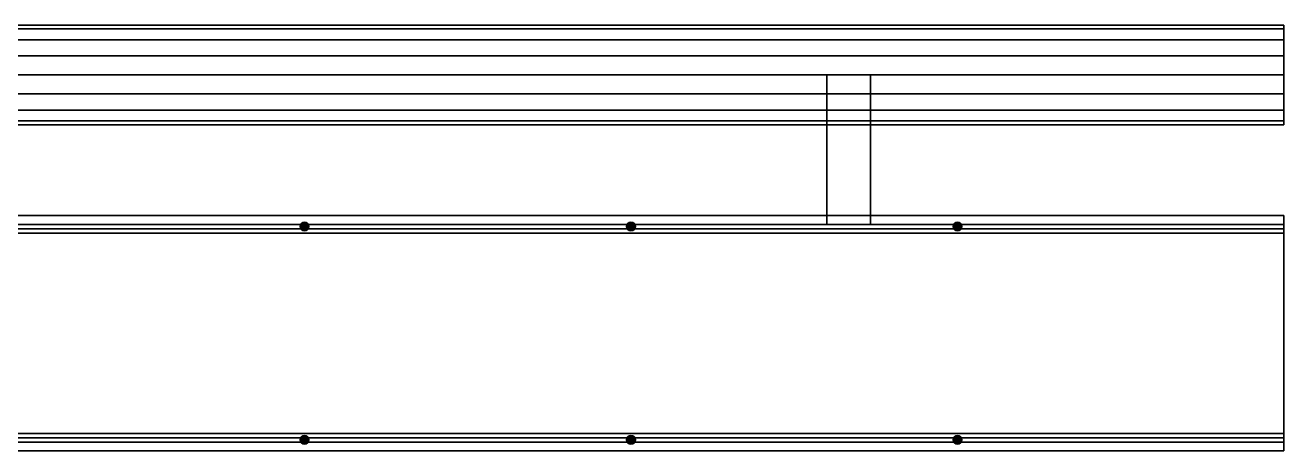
# Model space of a CAD drawing. Header units: millimetres. Extents: x -15000 to 15000, y -45082 to 2000.
# Drawn here: x 1216 to 7000, y -44974 to -43020 of the extents above; entities that cross this region are included whole.
import ezdxf

# ---------------------------------------------------------------- set-up
doc = ezdxf.new("R2010")
doc.units = ezdxf.units.MM
for name, color, linetype in [('CELIK_KIRIS_KOLON', 9, 'CONTINUOUS'), ('KORKULUK_KAPI', 4, 'CONTINUOUS'), ('MONTAJ_BORULARI', 2, 'CONTINUOUS'), ('ZEMIN_PLATFORM', 8, 'CONTINUOUS')]:
    doc.layers.add(name, color=color, linetype=linetype)

msp = doc.modelspace()

# ---------------------------------------------------------------- linework, layer by layer
at = {"layer": 'CELIK_KIRIS_KOLON'}
for p, q in [((5100, -43248, 5500), (4900, -43248, 5500)), ((4900, -43248, 5500), (4900, -43934, 5500)), ((5100, -43248, 5700), (4900, -43248, 5700)), ((4900, -43248, 5700), (4900, -43934, 5700)), ((4900, -43248, 5500), (4900, -43248, 5700)), ((5100, -43934, 5500), (5100, -43248, 5500)), ((5100, -43934, 5700), (5100, -43248, 5700)), ((5100, -43248, 5500), (5100, -43248, 5700)), ((4900, -43934, 5500), (5100, -43934, 5500)), ((4900, -43934, 5700), (5100, -43934, 5700)), ((4900, -43934, 5500), (4900, -43934, 5700)), ((5100, -43934, 5500), (5100, -43934, 5700))]:
    msp.add_line(p, q, dxfattribs=at)
for points in [[(4900, -43934, 5500), (5100, -43934, 5500), (5100, -43248, 5500), (4900, -43248, 5500)], [(4900, -43934, 5700), (5100, -43934, 5700), (5100, -43248, 5700), (4900, -43248, 5700)], [(4900, -43248, 5500), (5100, -43248, 5500), (5100, -43248, 5700), (4900, -43248, 5700)], [(4900, -43934, 5500), (4900, -43248, 5500), (4900, -43248, 5700), (4900, -43934, 5700)], [(5100, -43934, 5500), (5100, -43248, 5500), (5100, -43248, 5700), (5100, -43934, 5700)], [(4900, -43934, 5500), (5100, -43934, 5500), (5100, -43934, 5700), (4900, -43934, 5700)]]:
    msp.add_3dface(points, dxfattribs=at)
at = {"layer": 'KORKULUK_KAPI'}
for p, q in [((7000, -43934, 6730), (-13000, -43934, 6730)), ((7000, -43934, 6750), (-13000, -43934, 6750)), ((-13000, -43954, 6730), (7000, -43954, 6730)), ((-13000, -43954, 6750), (7000, -43954, 6750)), ((2481.5, -43936.3, 5750), (2480, -43944, 5750)), ((2481.5, -43936.3, 6750), (2480, -43944, 6750)), ((2480, -43944, 5750), (2481.5, -43951.7, 5750)), ((2480, -43944, 6750), (2481.5, -43951.7, 6750)), ((2480, -43944, 5750), (2480, -43944, 6750)), ((2485.9, -43929.9, 5750), (2481.5, -43936.3, 5750)), ((2485.9, -43929.9, 6750), (2481.5, -43936.3, 6750)), ((2481.5, -43951.7, 5750), (2485.9, -43958.1, 5750)), ((2481.5, -43951.7, 6750), (2485.9, -43958.1, 6750)), ((2492.3, -43925.5, 5750), (2485.9, -43929.9, 5750)), ((2492.3, -43925.5, 6750), (2485.9, -43929.9, 6750)), ((2485.9, -43958.1, 5750), (2492.3, -43962.5, 5750)), ((2485.9, -43958.1, 6750), (2492.3, -43962.5, 6750)), ((2500, -43924, 5750), (2492.3, -43925.5, 5750)), ((2500, -43924, 6750), (2492.3, -43925.5, 6750)), ((2507.7, -43925.5, 5750), (2500, -43924, 5750)), ((2507.7, -43925.5, 6750), (2500, -43924, 6750)), ((2500, -43924, 5750), (2500, -43924, 6750)), ((2514.1, -43929.9, 5750), (2507.7, -43925.5, 5750)), ((2514.1, -43929.9, 6750), (2507.7, -43925.5, 6750)), ((2507.7, -43962.5, 5750), (2514.1, -43958.1, 5750)), ((2507.7, -43962.5, 6750), (2514.1, -43958.1, 6750)), ((2518.5, -43936.3, 5750), (2514.1, -43929.9, 5750)), ((2518.5, -43936.3, 6750), (2514.1, -43929.9, 6750)), ((2514.1, -43958.1, 5750), (2518.5, -43951.7, 5750)), ((2514.1, -43958.1, 6750), (2518.5, -43951.7, 6750)), ((2520, -43944, 5750), (2518.5, -43936.3, 5750)), ((2520, -43944, 6750), (2518.5, -43936.3, 6750)), ((2518.5, -43951.7, 5750), (2520, -43944, 5750)), ((2518.5, -43951.7, 6750), (2520, -43944, 6750)), ((2520, -43944, 5750), (2520, -43944, 6750)), ((3981.5, -43936.3, 5750), (3980, -43944, 5750)), ((3981.5, -43936.3, 6750), (3980, -43944, 6750)), ((3980, -43944, 5750), (3981.5, -43951.7, 5750)), ((3980, -43944, 6750), (3981.5, -43951.7, 6750)), ((3980, -43944, 5750), (3980, -43944, 6750)), ((3985.9, -43929.9, 5750), (3981.5, -43936.3, 5750)), ((3985.9, -43929.9, 6750), (3981.5, -43936.3, 6750)), ((3981.5, -43951.7, 5750), (3985.9, -43958.1, 5750)), ((3981.5, -43951.7, 6750), (3985.9, -43958.1, 6750)), ((3992.3, -43925.5, 5750), (3985.9, -43929.9, 5750)), ((3992.3, -43925.5, 6750), (3985.9, -43929.9, 6750)), ((3985.9, -43958.1, 5750), (3992.3, -43962.5, 5750)), ((3985.9, -43958.1, 6750), (3992.3, -43962.5, 6750)), ((4000, -43924, 5750), (3992.3, -43925.5, 5750)), ((4000, -43924, 6750), (3992.3, -43925.5, 6750)), ((4007.7, -43925.5, 5750), (4000, -43924, 5750)), ((4007.7, -43925.5, 6750), (4000, -43924, 6750)), ((4000, -43924, 5750), (4000, -43924, 6750)), ((4014.1, -43929.9, 5750), (4007.7, -43925.5, 5750)), ((4014.1, -43929.9, 6750), (4007.7, -43925.5, 6750)), ((4007.7, -43962.5, 5750), (4014.1, -43958.1, 5750)), ((4007.7, -43962.5, 6750), (4014.1, -43958.1, 6750)), ((4018.5, -43936.3, 5750), (4014.1, -43929.9, 5750)), ((4018.5, -43936.3, 6750), (4014.1, -43929.9, 6750)), ((4014.1, -43958.1, 5750), (4018.5, -43951.7, 5750)), ((4014.1, -43958.1, 6750), (4018.5, -43951.7, 6750)), ((4020, -43944, 5750), (4018.5, -43936.3, 5750)), ((4020, -43944, 6750), (4018.5, -43936.3, 6750)), ((4018.5, -43951.7, 5750), (4020, -43944, 5750)), ((4018.5, -43951.7, 6750), (4020, -43944, 6750)), ((4020, -43944, 5750), (4020, -43944, 6750)), ((5481.5, -43936.3, 5750), (5480, -43944, 5750)), ((5481.5, -43936.3, 6750), (5480, -43944, 6750)), ((5480, -43944, 5750), (5481.5, -43951.7, 5750)), ((5480, -43944, 6750), (5481.5, -43951.7, 6750)), ((5480, -43944, 5750), (5480, -43944, 6750)), ((5485.9, -43929.9, 5750), (5481.5, -43936.3, 5750)), ((5485.9, -43929.9, 6750), (5481.5, -43936.3, 6750)), ((5481.5, -43951.7, 5750), (5485.9, -43958.1, 5750)), ((5481.5, -43951.7, 6750), (5485.9, -43958.1, 6750)), ((5492.3, -43925.5, 5750), (5485.9, -43929.9, 5750)), ((5492.3, -43925.5, 6750), (5485.9, -43929.9, 6750)), ((5485.9, -43958.1, 5750), (5492.3, -43962.5, 5750)), ((5485.9, -43958.1, 6750), (5492.3, -43962.5, 6750)), ((5500, -43924, 5750), (5492.3, -43925.5, 5750)), ((5500, -43924, 6750), (5492.3, -43925.5, 6750)), ((5507.7, -43925.5, 5750), (5500, -43924, 5750)), ((5507.7, -43925.5, 6750), (5500, -43924, 6750)), ((5500, -43924, 5750), (5500, -43924, 6750)), ((5514.1, -43929.9, 5750), (5507.7, -43925.5, 5750)), ((5514.1, -43929.9, 6750), (5507.7, -43925.5, 6750)), ((5507.7, -43962.5, 5750), (5514.1, -43958.1, 5750)), ((5507.7, -43962.5, 6750), (5514.1, -43958.1, 6750)), ((5518.5, -43936.3, 5750), (5514.1, -43929.9, 5750)), ((5518.5, -43936.3, 6750), (5514.1, -43929.9, 6750)), ((5514.1, -43958.1, 5750), (5518.5, -43951.7, 5750)), ((5514.1, -43958.1, 6750), (5518.5, -43951.7, 6750)), ((5520, -43944, 5750), (5518.5, -43936.3, 5750)), ((5520, -43944, 6750), (5518.5, -43936.3, 6750)), ((5518.5, -43951.7, 5750), (5520, -43944, 5750)), ((5518.5, -43951.7, 6750), (5520, -43944, 6750)), ((5520, -43944, 5750), (5520, -43944, 6750)), ((7000, -43954, 6730), (7000, -43934, 6730)), ((7000, -43954, 6750), (7000, -43934, 6750)), ((7000, -43934, 6730), (7000, -43934, 6750)), ((7000, -43954, 6730), (7000, -43954, 6750)), ((2492.3, -43962.5, 5750), (2500, -43964, 5750)), ((2492.3, -43962.5, 6750), (2500, -43964, 6750)), ((2500, -43964, 5750), (2507.7, -43962.5, 5750)), ((2500, -43964, 6750), (2507.7, -43962.5, 6750)), ((2500, -43964, 5750), (2500, -43964, 6750)), ((3992.3, -43962.5, 5750), (4000, -43964, 5750)), ((3992.3, -43962.5, 6750), (4000, -43964, 6750)), ((4000, -43964, 5750), (4007.7, -43962.5, 5750)), ((4000, -43964, 6750), (4007.7, -43962.5, 6750)), ((4000, -43964, 5750), (4000, -43964, 6750)), ((5492.3, -43962.5, 5750), (5500, -43964, 5750)), ((5492.3, -43962.5, 6750), (5500, -43964, 6750)), ((5500, -43964, 5750), (5507.7, -43962.5, 5750)), ((5500, -43964, 6750), (5507.7, -43962.5, 6750)), ((5500, -43964, 5750), (5500, -43964, 6750)), ((7000, -44914, 6730), (-13000, -44914, 6730)), ((7000, -44914, 6750), (-13000, -44914, 6750)), ((-13000, -44934, 6730), (7000, -44934, 6730)), ((-13000, -44934, 6750), (7000, -44934, 6750)), ((2481.5, -44916.3, 5750), (2480, -44924, 5750)), ((2481.5, -44916.3, 6750), (2480, -44924, 6750)), ((2480, -44924, 5750), (2481.5, -44931.7, 5750)), ((2480, -44924, 6750), (2481.5, -44931.7, 6750)), ((2480, -44924, 5750), (2480, -44924, 6750)), ((2485.9, -44909.9, 5750), (2481.5, -44916.3, 5750)), ((2485.9, -44909.9, 6750), (2481.5, -44916.3, 6750)), ((2481.5, -44931.7, 5750), (2485.9, -44938.1, 5750)), ((2481.5, -44931.7, 6750), (2485.9, -44938.1, 6750)), ((2492.3, -44905.5, 5750), (2485.9, -44909.9, 5750)), ((2492.3, -44905.5, 6750), (2485.9, -44909.9, 6750)), ((2485.9, -44938.1, 5750), (2492.3, -44942.5, 5750)), ((2485.9, -44938.1, 6750), (2492.3, -44942.5, 6750)), ((2500, -44904, 5750), (2492.3, -44905.5, 5750)), ((2500, -44904, 6750), (2492.3, -44905.5, 6750)), ((2507.7, -44905.5, 5750), (2500, -44904, 5750)), ((2507.7, -44905.5, 6750), (2500, -44904, 6750)), ((2500, -44904, 5750), (2500, -44904, 6750)), ((2514.1, -44909.9, 5750), (2507.7, -44905.5, 5750)), ((2514.1, -44909.9, 6750), (2507.7, -44905.5, 6750)), ((2507.7, -44942.5, 5750), (2514.1, -44938.1, 5750)), ((2507.7, -44942.5, 6750), (2514.1, -44938.1, 6750)), ((2518.5, -44916.3, 5750), (2514.1, -44909.9, 5750)), ((2518.5, -44916.3, 6750), (2514.1, -44909.9, 6750)), ((2514.1, -44938.1, 5750), (2518.5, -44931.7, 5750)), ((2514.1, -44938.1, 6750), (2518.5, -44931.7, 6750)), ((2520, -44924, 5750), (2518.5, -44916.3, 5750)), ((2520, -44924, 6750), (2518.5, -44916.3, 6750)), ((2518.5, -44931.7, 5750), (2520, -44924, 5750)), ((2518.5, -44931.7, 6750), (2520, -44924, 6750)), ((2520, -44924, 5750), (2520, -44924, 6750)), ((3981.5, -44916.3, 5750), (3980, -44924, 5750)), ((3981.5, -44916.3, 6750), (3980, -44924, 6750)), ((3980, -44924, 5750), (3981.5, -44931.7, 5750)), ((3980, -44924, 6750), (3981.5, -44931.7, 6750)), ((3980, -44924, 5750), (3980, -44924, 6750)), ((3985.9, -44909.9, 5750), (3981.5, -44916.3, 5750)), ((3985.9, -44909.9, 6750), (3981.5, -44916.3, 6750)), ((3981.5, -44931.7, 5750), (3985.9, -44938.1, 5750)), ((3981.5, -44931.7, 6750), (3985.9, -44938.1, 6750)), ((3992.3, -44905.5, 5750), (3985.9, -44909.9, 5750)), ((3992.3, -44905.5, 6750), (3985.9, -44909.9, 6750)), ((3985.9, -44938.1, 5750), (3992.3, -44942.5, 5750)), ((3985.9, -44938.1, 6750), (3992.3, -44942.5, 6750)), ((4000, -44904, 5750), (3992.3, -44905.5, 5750)), ((4000, -44904, 6750), (3992.3, -44905.5, 6750)), ((4007.7, -44905.5, 5750), (4000, -44904, 5750)), ((4007.7, -44905.5, 6750), (4000, -44904, 6750)), ((4000, -44904, 5750), (4000, -44904, 6750)), ((4014.1, -44909.9, 5750), (4007.7, -44905.5, 5750)), ((4014.1, -44909.9, 6750), (4007.7, -44905.5, 6750)), ((4007.7, -44942.5, 5750), (4014.1, -44938.1, 5750)), ((4007.7, -44942.5, 6750), (4014.1, -44938.1, 6750)), ((4018.5, -44916.3, 5750), (4014.1, -44909.9, 5750)), ((4018.5, -44916.3, 6750), (4014.1, -44909.9, 6750)), ((4014.1, -44938.1, 5750), (4018.5, -44931.7, 5750)), ((4014.1, -44938.1, 6750), (4018.5, -44931.7, 6750)), ((4020, -44924, 5750), (4018.5, -44916.3, 5750)), ((4020, -44924, 6750), (4018.5, -44916.3, 6750)), ((4018.5, -44931.7, 5750), (4020, -44924, 5750)), ((4018.5, -44931.7, 6750), (4020, -44924, 6750)), ((4020, -44924, 5750), (4020, -44924, 6750)), ((5481.5, -44916.3, 5750), (5480, -44924, 5750)), ((5481.5, -44916.3, 6750), (5480, -44924, 6750)), ((5480, -44924, 5750), (5481.5, -44931.7, 5750)), ((5480, -44924, 6750), (5481.5, -44931.7, 6750)), ((5480, -44924, 5750), (5480, -44924, 6750)), ((5485.9, -44909.9, 5750), (5481.5, -44916.3, 5750)), ((5485.9, -44909.9, 6750), (5481.5, -44916.3, 6750)), ((5481.5, -44931.7, 5750), (5485.9, -44938.1, 5750)), ((5481.5, -44931.7, 6750), (5485.9, -44938.1, 6750)), ((5492.3, -44905.5, 5750), (5485.9, -44909.9, 5750)), ((5492.3, -44905.5, 6750), (5485.9, -44909.9, 6750)), ((5485.9, -44938.1, 5750), (5492.3, -44942.5, 5750)), ((5485.9, -44938.1, 6750), (5492.3, -44942.5, 6750)), ((5500, -44904, 5750), (5492.3, -44905.5, 5750)), ((5500, -44904, 6750), (5492.3, -44905.5, 6750)), ((5507.7, -44905.5, 5750), (5500, -44904, 5750)), ((5507.7, -44905.5, 6750), (5500, -44904, 6750)), ((5500, -44904, 5750), (5500, -44904, 6750)), ((5514.1, -44909.9, 5750), (5507.7, -44905.5, 5750)), ((5514.1, -44909.9, 6750), (5507.7, -44905.5, 6750)), ((5507.7, -44942.5, 5750), (5514.1, -44938.1, 5750)), ((5507.7, -44942.5, 6750), (5514.1, -44938.1, 6750)), ((5518.5, -44916.3, 5750), (5514.1, -44909.9, 5750)), ((5518.5, -44916.3, 6750), (5514.1, -44909.9, 6750)), ((5514.1, -44938.1, 5750), (5518.5, -44931.7, 5750)), ((5514.1, -44938.1, 6750), (5518.5, -44931.7, 6750)), ((5520, -44924, 5750), (5518.5, -44916.3, 5750)), ((5520, -44924, 6750), (5518.5, -44916.3, 6750)), ((5518.5, -44931.7, 5750), (5520, -44924, 5750)), ((5518.5, -44931.7, 6750), (5520, -44924, 6750)), ((5520, -44924, 5750), (5520, -44924, 6750)), ((7000, -44934, 6730), (7000, -44914, 6730)), ((7000, -44934, 6750), (7000, -44914, 6750)), ((7000, -44914, 6730), (7000, -44914, 6750)), ((7000, -44934, 6730), (7000, -44934, 6750)), ((2492.3, -44942.5, 5750), (2500, -44944, 5750)), ((2492.3, -44942.5, 6750), (2500, -44944, 6750)), ((2500, -44944, 5750), (2507.7, -44942.5, 5750)), ((2500, -44944, 6750), (2507.7, -44942.5, 6750)), ((2500, -44944, 5750), (2500, -44944, 6750)), ((3992.3, -44942.5, 5750), (4000, -44944, 5750)), ((3992.3, -44942.5, 6750), (4000, -44944, 6750)), ((4000, -44944, 5750), (4007.7, -44942.5, 5750)), ((4000, -44944, 6750), (4007.7, -44942.5, 6750)), ((4000, -44944, 5750), (4000, -44944, 6750)), ((5492.3, -44942.5, 5750), (5500, -44944, 5750)), ((5492.3, -44942.5, 6750), (5500, -44944, 6750)), ((5500, -44944, 5750), (5507.7, -44942.5, 5750)), ((5500, -44944, 6750), (5507.7, -44942.5, 6750)), ((5500, -44944, 5750), (5500, -44944, 6750))]:
    msp.add_line(p, q, dxfattribs=at)
for points in [[(-13000, -43954, 6730), (7000, -43954, 6730), (7000, -43934, 6730), (-13000, -43934, 6730)], [(-13000, -43954, 6750), (7000, -43954, 6750), (7000, -43934, 6750), (-13000, -43934, 6750)], [(-13000, -43934, 6730), (7000, -43934, 6730), (7000, -43934, 6750), (-13000, -43934, 6750)], [(-13000, -43954, 6730), (7000, -43954, 6730), (7000, -43954, 6750), (-13000, -43954, 6750)], [(2481.5, -43936.3, 5750), (2480, -43944, 5750), (2480, -43944, 6750), (2481.5, -43936.3, 6750)], [(2520, -43944, 5750), (2481.5, -43936.3, 5750), (2480, -43944, 5750)], [(2520, -43944, 6750), (2481.5, -43936.3, 6750), (2480, -43944, 6750)], [(2480, -43944, 5750), (2481.5, -43951.7, 5750), (2481.5, -43951.7, 6750), (2480, -43944, 6750)], [(2520, -43944, 5750), (2480, -43944, 5750), (2481.5, -43951.7, 5750)], [(2520, -43944, 6750), (2480, -43944, 6750), (2481.5, -43951.7, 6750)], [(2485.9, -43929.9, 5750), (2481.5, -43936.3, 5750), (2481.5, -43936.3, 6750), (2485.9, -43929.9, 6750)], [(2520, -43944, 5750), (2485.9, -43929.9, 5750), (2481.5, -43936.3, 5750)], [(2520, -43944, 6750), (2485.9, -43929.9, 6750), (2481.5, -43936.3, 6750)], [(2520, -43944, 5750), (2481.5, -43951.7, 5750), (2485.9, -43958.1, 5750)], [(2520, -43944, 6750), (2481.5, -43951.7, 6750), (2485.9, -43958.1, 6750)], [(2481.5, -43951.7, 5750), (2485.9, -43958.1, 5750), (2485.9, -43958.1, 6750), (2481.5, -43951.7, 6750)], [(2492.3, -43925.5, 5750), (2485.9, -43929.9, 5750), (2485.9, -43929.9, 6750), (2492.3, -43925.5, 6750)], [(2520, -43944, 5750), (2492.3, -43925.5, 5750), (2485.9, -43929.9, 5750)], [(2520, -43944, 6750), (2492.3, -43925.5, 6750), (2485.9, -43929.9, 6750)], [(2520, -43944, 5750), (2485.9, -43958.1, 5750), (2492.3, -43962.5, 5750)], [(2520, -43944, 6750), (2485.9, -43958.1, 6750), (2492.3, -43962.5, 6750)], [(2485.9, -43958.1, 5750), (2492.3, -43962.5, 5750), (2492.3, -43962.5, 6750), (2485.9, -43958.1, 6750)], [(2500, -43924, 5750), (2492.3, -43925.5, 5750), (2492.3, -43925.5, 6750), (2500, -43924, 6750)], [(2520, -43944, 5750), (2500, -43924, 5750), (2492.3, -43925.5, 5750)], [(2520, -43944, 6750), (2500, -43924, 6750), (2492.3, -43925.5, 6750)], [(2520, -43944, 5750), (2492.3, -43962.5, 5750), (2500, -43964, 5750)], [(2520, -43944, 6750), (2492.3, -43962.5, 6750), (2500, -43964, 6750)], [(2507.7, -43925.5, 5750), (2500, -43924, 5750), (2500, -43924, 6750), (2507.7, -43925.5, 6750)], [(2520, -43944, 5750), (2507.7, -43925.5, 5750), (2500, -43924, 5750)], [(2520, -43944, 6750), (2507.7, -43925.5, 6750), (2500, -43924, 6750)], [(2520, -43944, 5750), (2500, -43964, 5750), (2507.7, -43962.5, 5750)], [(2520, -43944, 6750), (2500, -43964, 6750), (2507.7, -43962.5, 6750)], [(2514.1, -43929.9, 5750), (2507.7, -43925.5, 5750), (2507.7, -43925.5, 6750), (2514.1, -43929.9, 6750)], [(2520, -43944, 5750), (2514.1, -43929.9, 5750), (2507.7, -43925.5, 5750)], [(2520, -43944, 6750), (2514.1, -43929.9, 6750), (2507.7, -43925.5, 6750)], [(2520, -43944, 5750), (2507.7, -43962.5, 5750), (2514.1, -43958.1, 5750)], [(2520, -43944, 6750), (2507.7, -43962.5, 6750), (2514.1, -43958.1, 6750)], [(2507.7, -43962.5, 5750), (2514.1, -43958.1, 5750), (2514.1, -43958.1, 6750), (2507.7, -43962.5, 6750)], [(2518.5, -43936.3, 5750), (2514.1, -43929.9, 5750), (2514.1, -43929.9, 6750), (2518.5, -43936.3, 6750)], [(2520, -43944, 5750), (2518.5, -43936.3, 5750), (2514.1, -43929.9, 5750)], [(2520, -43944, 6750), (2518.5, -43936.3, 6750), (2514.1, -43929.9, 6750)], [(2520, -43944, 5750), (2514.1, -43958.1, 5750), (2518.5, -43951.7, 5750)], [(2520, -43944, 6750), (2514.1, -43958.1, 6750), (2518.5, -43951.7, 6750)], [(2514.1, -43958.1, 5750), (2518.5, -43951.7, 5750), (2518.5, -43951.7, 6750), (2514.1, -43958.1, 6750)], [(2520, -43944, 5750), (2518.5, -43936.3, 5750), (2518.5, -43936.3, 6750), (2520, -43944, 6750)], [(2518.5, -43951.7, 5750), (2520, -43944, 5750), (2520, -43944, 6750), (2518.5, -43951.7, 6750)], [(3981.5, -43936.3, 5750), (3980, -43944, 5750), (3980, -43944, 6750), (3981.5, -43936.3, 6750)], [(4020, -43944, 5750), (3981.5, -43936.3, 5750), (3980, -43944, 5750)], [(4020, -43944, 6750), (3981.5, -43936.3, 6750), (3980, -43944, 6750)], [(3980, -43944, 5750), (3981.5, -43951.7, 5750), (3981.5, -43951.7, 6750), (3980, -43944, 6750)], [(4020, -43944, 5750), (3980, -43944, 5750), (3981.5, -43951.7, 5750)], [(4020, -43944, 6750), (3980, -43944, 6750), (3981.5, -43951.7, 6750)], [(3985.9, -43929.9, 5750), (3981.5, -43936.3, 5750), (3981.5, -43936.3, 6750), (3985.9, -43929.9, 6750)], [(4020, -43944, 5750), (3985.9, -43929.9, 5750), (3981.5, -43936.3, 5750)], [(4020, -43944, 6750), (3985.9, -43929.9, 6750), (3981.5, -43936.3, 6750)], [(4020, -43944, 5750), (3981.5, -43951.7, 5750), (3985.9, -43958.1, 5750)], [(4020, -43944, 6750), (3981.5, -43951.7, 6750), (3985.9, -43958.1, 6750)], [(3981.5, -43951.7, 5750), (3985.9, -43958.1, 5750), (3985.9, -43958.1, 6750), (3981.5, -43951.7, 6750)], [(3992.3, -43925.5, 5750), (3985.9, -43929.9, 5750), (3985.9, -43929.9, 6750), (3992.3, -43925.5, 6750)], [(4020, -43944, 5750), (3992.3, -43925.5, 5750), (3985.9, -43929.9, 5750)], [(4020, -43944, 6750), (3992.3, -43925.5, 6750), (3985.9, -43929.9, 6750)], [(4020, -43944, 5750), (3985.9, -43958.1, 5750), (3992.3, -43962.5, 5750)], [(4020, -43944, 6750), (3985.9, -43958.1, 6750), (3992.3, -43962.5, 6750)], [(3985.9, -43958.1, 5750), (3992.3, -43962.5, 5750), (3992.3, -43962.5, 6750), (3985.9, -43958.1, 6750)], [(4000, -43924, 5750), (3992.3, -43925.5, 5750), (3992.3, -43925.5, 6750), (4000, -43924, 6750)], [(4020, -43944, 5750), (4000, -43924, 5750), (3992.3, -43925.5, 5750)], [(4020, -43944, 6750), (4000, -43924, 6750), (3992.3, -43925.5, 6750)], [(4020, -43944, 5750), (3992.3, -43962.5, 5750), (4000, -43964, 5750)], [(4020, -43944, 6750), (3992.3, -43962.5, 6750), (4000, -43964, 6750)], [(4007.7, -43925.5, 5750), (4000, -43924, 5750), (4000, -43924, 6750), (4007.7, -43925.5, 6750)], [(4020, -43944, 5750), (4007.7, -43925.5, 5750), (4000, -43924, 5750)], [(4020, -43944, 6750), (4007.7, -43925.5, 6750), (4000, -43924, 6750)], [(4020, -43944, 5750), (4000, -43964, 5750), (4007.7, -43962.5, 5750)], [(4020, -43944, 6750), (4000, -43964, 6750), (4007.7, -43962.5, 6750)], [(4014.1, -43929.9, 5750), (4007.7, -43925.5, 5750), (4007.7, -43925.5, 6750), (4014.1, -43929.9, 6750)], [(4020, -43944, 5750), (4014.1, -43929.9, 5750), (4007.7, -43925.5, 5750)], [(4020, -43944, 6750), (4014.1, -43929.9, 6750), (4007.7, -43925.5, 6750)], [(4020, -43944, 5750), (4007.7, -43962.5, 5750), (4014.1, -43958.1, 5750)], [(4020, -43944, 6750), (4007.7, -43962.5, 6750), (4014.1, -43958.1, 6750)], [(4007.7, -43962.5, 5750), (4014.1, -43958.1, 5750), (4014.1, -43958.1, 6750), (4007.7, -43962.5, 6750)], [(4018.5, -43936.3, 5750), (4014.1, -43929.9, 5750), (4014.1, -43929.9, 6750), (4018.5, -43936.3, 6750)], [(4020, -43944, 5750), (4018.5, -43936.3, 5750), (4014.1, -43929.9, 5750)], [(4020, -43944, 6750), (4018.5, -43936.3, 6750), (4014.1, -43929.9, 6750)], [(4020, -43944, 5750), (4014.1, -43958.1, 5750), (4018.5, -43951.7, 5750)], [(4020, -43944, 6750), (4014.1, -43958.1, 6750), (4018.5, -43951.7, 6750)], [(4014.1, -43958.1, 5750), (4018.5, -43951.7, 5750), (4018.5, -43951.7, 6750), (4014.1, -43958.1, 6750)], [(4020, -43944, 5750), (4018.5, -43936.3, 5750), (4018.5, -43936.3, 6750), (4020, -43944, 6750)], [(4018.5, -43951.7, 5750), (4020, -43944, 5750), (4020, -43944, 6750), (4018.5, -43951.7, 6750)], [(5481.5, -43936.3, 5750), (5480, -43944, 5750), (5480, -43944, 6750), (5481.5, -43936.3, 6750)], [(5520, -43944, 5750), (5481.5, -43936.3, 5750), (5480, -43944, 5750)], [(5520, -43944, 6750), (5481.5, -43936.3, 6750), (5480, -43944, 6750)], [(5480, -43944, 5750), (5481.5, -43951.7, 5750), (5481.5, -43951.7, 6750), (5480, -43944, 6750)], [(5520, -43944, 5750), (5480, -43944, 5750), (5481.5, -43951.7, 5750)], [(5520, -43944, 6750), (5480, -43944, 6750), (5481.5, -43951.7, 6750)], [(5485.9, -43929.9, 5750), (5481.5, -43936.3, 5750), (5481.5, -43936.3, 6750), (5485.9, -43929.9, 6750)], [(5520, -43944, 5750), (5485.9, -43929.9, 5750), (5481.5, -43936.3, 5750)], [(5520, -43944, 6750), (5485.9, -43929.9, 6750), (5481.5, -43936.3, 6750)], [(5520, -43944, 5750), (5481.5, -43951.7, 5750), (5485.9, -43958.1, 5750)], [(5520, -43944, 6750), (5481.5, -43951.7, 6750), (5485.9, -43958.1, 6750)], [(5481.5, -43951.7, 5750), (5485.9, -43958.1, 5750), (5485.9, -43958.1, 6750), (5481.5, -43951.7, 6750)], [(5492.3, -43925.5, 5750), (5485.9, -43929.9, 5750), (5485.9, -43929.9, 6750), (5492.3, -43925.5, 6750)], [(5520, -43944, 5750), (5492.3, -43925.5, 5750), (5485.9, -43929.9, 5750)], [(5520, -43944, 6750), (5492.3, -43925.5, 6750), (5485.9, -43929.9, 6750)], [(5520, -43944, 5750), (5485.9, -43958.1, 5750), (5492.3, -43962.5, 5750)], [(5520, -43944, 6750), (5485.9, -43958.1, 6750), (5492.3, -43962.5, 6750)], [(5485.9, -43958.1, 5750), (5492.3, -43962.5, 5750), (5492.3, -43962.5, 6750), (5485.9, -43958.1, 6750)], [(5500, -43924, 5750), (5492.3, -43925.5, 5750), (5492.3, -43925.5, 6750), (5500, -43924, 6750)], [(5520, -43944, 5750), (5500, -43924, 5750), (5492.3, -43925.5, 5750)], [(5520, -43944, 6750), (5500, -43924, 6750), (5492.3, -43925.5, 6750)], [(5520, -43944, 5750), (5492.3, -43962.5, 5750), (5500, -43964, 5750)], [(5520, -43944, 6750), (5492.3, -43962.5, 6750), (5500, -43964, 6750)], [(5507.7, -43925.5, 5750), (5500, -43924, 5750), (5500, -43924, 6750), (5507.7, -43925.5, 6750)], [(5520, -43944, 5750), (5507.7, -43925.5, 5750), (5500, -43924, 5750)], [(5520, -43944, 6750), (5507.7, -43925.5, 6750), (5500, -43924, 6750)], [(5520, -43944, 5750), (5500, -43964, 5750), (5507.7, -43962.5, 5750)], [(5520, -43944, 6750), (5500, -43964, 6750), (5507.7, -43962.5, 6750)], [(5514.1, -43929.9, 5750), (5507.7, -43925.5, 5750), (5507.7, -43925.5, 6750), (5514.1, -43929.9, 6750)], [(5520, -43944, 5750), (5514.1, -43929.9, 5750), (5507.7, -43925.5, 5750)], [(5520, -43944, 6750), (5514.1, -43929.9, 6750), (5507.7, -43925.5, 6750)], [(5520, -43944, 5750), (5507.7, -43962.5, 5750), (5514.1, -43958.1, 5750)], [(5520, -43944, 6750), (5507.7, -43962.5, 6750), (5514.1, -43958.1, 6750)], [(5507.7, -43962.5, 5750), (5514.1, -43958.1, 5750), (5514.1, -43958.1, 6750), (5507.7, -43962.5, 6750)], [(5518.5, -43936.3, 5750), (5514.1, -43929.9, 5750), (5514.1, -43929.9, 6750), (5518.5, -43936.3, 6750)], [(5520, -43944, 5750), (5518.5, -43936.3, 5750), (5514.1, -43929.9, 5750)], [(5520, -43944, 6750), (5518.5, -43936.3, 6750), (5514.1, -43929.9, 6750)], [(5520, -43944, 5750), (5514.1, -43958.1, 5750), (5518.5, -43951.7, 5750)], [(5520, -43944, 6750), (5514.1, -43958.1, 6750), (5518.5, -43951.7, 6750)], [(5514.1, -43958.1, 5750), (5518.5, -43951.7, 5750), (5518.5, -43951.7, 6750), (5514.1, -43958.1, 6750)], [(5520, -43944, 5750), (5518.5, -43936.3, 5750), (5518.5, -43936.3, 6750), (5520, -43944, 6750)], [(5518.5, -43951.7, 5750), (5520, -43944, 5750), (5520, -43944, 6750), (5518.5, -43951.7, 6750)], [(7000, -43954, 6730), (7000, -43934, 6730), (7000, -43934, 6750), (7000, -43954, 6750)], [(2492.3, -43962.5, 5750), (2500, -43964, 5750), (2500, -43964, 6750), (2492.3, -43962.5, 6750)], [(2500, -43964, 5750), (2507.7, -43962.5, 5750), (2507.7, -43962.5, 6750), (2500, -43964, 6750)], [(3992.3, -43962.5, 5750), (4000, -43964, 5750), (4000, -43964, 6750), (3992.3, -43962.5, 6750)], [(4000, -43964, 5750), (4007.7, -43962.5, 5750), (4007.7, -43962.5, 6750), (4000, -43964, 6750)], [(5492.3, -43962.5, 5750), (5500, -43964, 5750), (5500, -43964, 6750), (5492.3, -43962.5, 6750)], [(5500, -43964, 5750), (5507.7, -43962.5, 5750), (5507.7, -43962.5, 6750), (5500, -43964, 6750)], [(-13000, -44934, 6730), (7000, -44934, 6730), (7000, -44914, 6730), (-13000, -44914, 6730)], [(-13000, -44934, 6750), (7000, -44934, 6750), (7000, -44914, 6750), (-13000, -44914, 6750)], [(-13000, -44914, 6730), (7000, -44914, 6730), (7000, -44914, 6750), (-13000, -44914, 6750)], [(-13000, -44934, 6730), (7000, -44934, 6730), (7000, -44934, 6750), (-13000, -44934, 6750)], [(2481.5, -44916.3, 5750), (2480, -44924, 5750), (2480, -44924, 6750), (2481.5, -44916.3, 6750)], [(2520, -44924, 5750), (2481.5, -44916.3, 5750), (2480, -44924, 5750)], [(2520, -44924, 6750), (2481.5, -44916.3, 6750), (2480, -44924, 6750)], [(2480, -44924, 5750), (2481.5, -44931.7, 5750), (2481.5, -44931.7, 6750), (2480, -44924, 6750)], [(2520, -44924, 5750), (2480, -44924, 5750), (2481.5, -44931.7, 5750)], [(2520, -44924, 6750), (2480, -44924, 6750), (2481.5, -44931.7, 6750)], [(2485.9, -44909.9, 5750), (2481.5, -44916.3, 5750), (2481.5, -44916.3, 6750), (2485.9, -44909.9, 6750)], [(2520, -44924, 5750), (2485.9, -44909.9, 5750), (2481.5, -44916.3, 5750)], [(2520, -44924, 6750), (2485.9, -44909.9, 6750), (2481.5, -44916.3, 6750)], [(2520, -44924, 5750), (2481.5, -44931.7, 5750), (2485.9, -44938.1, 5750)], [(2520, -44924, 6750), (2481.5, -44931.7, 6750), (2485.9, -44938.1, 6750)], [(2481.5, -44931.7, 5750), (2485.9, -44938.1, 5750), (2485.9, -44938.1, 6750), (2481.5, -44931.7, 6750)], [(2492.3, -44905.5, 5750), (2485.9, -44909.9, 5750), (2485.9, -44909.9, 6750), (2492.3, -44905.5, 6750)], [(2520, -44924, 5750), (2492.3, -44905.5, 5750), (2485.9, -44909.9, 5750)], [(2520, -44924, 6750), (2492.3, -44905.5, 6750), (2485.9, -44909.9, 6750)], [(2520, -44924, 5750), (2485.9, -44938.1, 5750), (2492.3, -44942.5, 5750)], [(2520, -44924, 6750), (2485.9, -44938.1, 6750), (2492.3, -44942.5, 6750)], [(2485.9, -44938.1, 5750), (2492.3, -44942.5, 5750), (2492.3, -44942.5, 6750), (2485.9, -44938.1, 6750)], [(2500, -44904, 5750), (2492.3, -44905.5, 5750), (2492.3, -44905.5, 6750), (2500, -44904, 6750)], [(2520, -44924, 5750), (2500, -44904, 5750), (2492.3, -44905.5, 5750)], [(2520, -44924, 6750), (2500, -44904, 6750), (2492.3, -44905.5, 6750)], [(2520, -44924, 5750), (2492.3, -44942.5, 5750), (2500, -44944, 5750)], [(2520, -44924, 6750), (2492.3, -44942.5, 6750), (2500, -44944, 6750)], [(2507.7, -44905.5, 5750), (2500, -44904, 5750), (2500, -44904, 6750), (2507.7, -44905.5, 6750)], [(2520, -44924, 5750), (2507.7, -44905.5, 5750), (2500, -44904, 5750)], [(2520, -44924, 6750), (2507.7, -44905.5, 6750), (2500, -44904, 6750)], [(2520, -44924, 5750), (2500, -44944, 5750), (2507.7, -44942.5, 5750)], [(2520, -44924, 6750), (2500, -44944, 6750), (2507.7, -44942.5, 6750)], [(2514.1, -44909.9, 5750), (2507.7, -44905.5, 5750), (2507.7, -44905.5, 6750), (2514.1, -44909.9, 6750)], [(2520, -44924, 5750), (2514.1, -44909.9, 5750), (2507.7, -44905.5, 5750)], [(2520, -44924, 6750), (2514.1, -44909.9, 6750), (2507.7, -44905.5, 6750)], [(2520, -44924, 5750), (2507.7, -44942.5, 5750), (2514.1, -44938.1, 5750)], [(2520, -44924, 6750), (2507.7, -44942.5, 6750), (2514.1, -44938.1, 6750)], [(2507.7, -44942.5, 5750), (2514.1, -44938.1, 5750), (2514.1, -44938.1, 6750), (2507.7, -44942.5, 6750)], [(2518.5, -44916.3, 5750), (2514.1, -44909.9, 5750), (2514.1, -44909.9, 6750), (2518.5, -44916.3, 6750)], [(2520, -44924, 5750), (2518.5, -44916.3, 5750), (2514.1, -44909.9, 5750)], [(2520, -44924, 6750), (2518.5, -44916.3, 6750), (2514.1, -44909.9, 6750)], [(2520, -44924, 5750), (2514.1, -44938.1, 5750), (2518.5, -44931.7, 5750)], [(2520, -44924, 6750), (2514.1, -44938.1, 6750), (2518.5, -44931.7, 6750)], [(2514.1, -44938.1, 5750), (2518.5, -44931.7, 5750), (2518.5, -44931.7, 6750), (2514.1, -44938.1, 6750)], [(2520, -44924, 5750), (2518.5, -44916.3, 5750), (2518.5, -44916.3, 6750), (2520, -44924, 6750)], [(2518.5, -44931.7, 5750), (2520, -44924, 5750), (2520, -44924, 6750), (2518.5, -44931.7, 6750)], [(3981.5, -44916.3, 5750), (3980, -44924, 5750), (3980, -44924, 6750), (3981.5, -44916.3, 6750)], [(4020, -44924, 5750), (3981.5, -44916.3, 5750), (3980, -44924, 5750)], [(4020, -44924, 6750), (3981.5, -44916.3, 6750), (3980, -44924, 6750)], [(3980, -44924, 5750), (3981.5, -44931.7, 5750), (3981.5, -44931.7, 6750), (3980, -44924, 6750)], [(4020, -44924, 5750), (3980, -44924, 5750), (3981.5, -44931.7, 5750)], [(4020, -44924, 6750), (3980, -44924, 6750), (3981.5, -44931.7, 6750)], [(3985.9, -44909.9, 5750), (3981.5, -44916.3, 5750), (3981.5, -44916.3, 6750), (3985.9, -44909.9, 6750)], [(4020, -44924, 5750), (3985.9, -44909.9, 5750), (3981.5, -44916.3, 5750)], [(4020, -44924, 6750), (3985.9, -44909.9, 6750), (3981.5, -44916.3, 6750)], [(4020, -44924, 5750), (3981.5, -44931.7, 5750), (3985.9, -44938.1, 5750)], [(4020, -44924, 6750), (3981.5, -44931.7, 6750), (3985.9, -44938.1, 6750)], [(3981.5, -44931.7, 5750), (3985.9, -44938.1, 5750), (3985.9, -44938.1, 6750), (3981.5, -44931.7, 6750)], [(3992.3, -44905.5, 5750), (3985.9, -44909.9, 5750), (3985.9, -44909.9, 6750), (3992.3, -44905.5, 6750)], [(4020, -44924, 5750), (3992.3, -44905.5, 5750), (3985.9, -44909.9, 5750)], [(4020, -44924, 6750), (3992.3, -44905.5, 6750), (3985.9, -44909.9, 6750)], [(4020, -44924, 5750), (3985.9, -44938.1, 5750), (3992.3, -44942.5, 5750)], [(4020, -44924, 6750), (3985.9, -44938.1, 6750), (3992.3, -44942.5, 6750)], [(3985.9, -44938.1, 5750), (3992.3, -44942.5, 5750), (3992.3, -44942.5, 6750), (3985.9, -44938.1, 6750)], [(4000, -44904, 5750), (3992.3, -44905.5, 5750), (3992.3, -44905.5, 6750), (4000, -44904, 6750)], [(4020, -44924, 5750), (4000, -44904, 5750), (3992.3, -44905.5, 5750)], [(4020, -44924, 6750), (4000, -44904, 6750), (3992.3, -44905.5, 6750)], [(4020, -44924, 5750), (3992.3, -44942.5, 5750), (4000, -44944, 5750)], [(4020, -44924, 6750), (3992.3, -44942.5, 6750), (4000, -44944, 6750)], [(4007.7, -44905.5, 5750), (4000, -44904, 5750), (4000, -44904, 6750), (4007.7, -44905.5, 6750)], [(4020, -44924, 5750), (4007.7, -44905.5, 5750), (4000, -44904, 5750)], [(4020, -44924, 6750), (4007.7, -44905.5, 6750), (4000, -44904, 6750)], [(4020, -44924, 5750), (4000, -44944, 5750), (4007.7, -44942.5, 5750)], [(4020, -44924, 6750), (4000, -44944, 6750), (4007.7, -44942.5, 6750)], [(4014.1, -44909.9, 5750), (4007.7, -44905.5, 5750), (4007.7, -44905.5, 6750), (4014.1, -44909.9, 6750)], [(4020, -44924, 5750), (4014.1, -44909.9, 5750), (4007.7, -44905.5, 5750)], [(4020, -44924, 6750), (4014.1, -44909.9, 6750), (4007.7, -44905.5, 6750)], [(4020, -44924, 5750), (4007.7, -44942.5, 5750), (4014.1, -44938.1, 5750)], [(4020, -44924, 6750), (4007.7, -44942.5, 6750), (4014.1, -44938.1, 6750)], [(4007.7, -44942.5, 5750), (4014.1, -44938.1, 5750), (4014.1, -44938.1, 6750), (4007.7, -44942.5, 6750)], [(4018.5, -44916.3, 5750), (4014.1, -44909.9, 5750), (4014.1, -44909.9, 6750), (4018.5, -44916.3, 6750)], [(4020, -44924, 5750), (4018.5, -44916.3, 5750), (4014.1, -44909.9, 5750)], [(4020, -44924, 6750), (4018.5, -44916.3, 6750), (4014.1, -44909.9, 6750)], [(4020, -44924, 5750), (4014.1, -44938.1, 5750), (4018.5, -44931.7, 5750)], [(4020, -44924, 6750), (4014.1, -44938.1, 6750), (4018.5, -44931.7, 6750)], [(4014.1, -44938.1, 5750), (4018.5, -44931.7, 5750), (4018.5, -44931.7, 6750), (4014.1, -44938.1, 6750)], [(4020, -44924, 5750), (4018.5, -44916.3, 5750), (4018.5, -44916.3, 6750), (4020, -44924, 6750)], [(4018.5, -44931.7, 5750), (4020, -44924, 5750), (4020, -44924, 6750), (4018.5, -44931.7, 6750)], [(5481.5, -44916.3, 5750), (5480, -44924, 5750), (5480, -44924, 6750), (5481.5, -44916.3, 6750)], [(5520, -44924, 5750), (5481.5, -44916.3, 5750), (5480, -44924, 5750)], [(5520, -44924, 6750), (5481.5, -44916.3, 6750), (5480, -44924, 6750)], [(5480, -44924, 5750), (5481.5, -44931.7, 5750), (5481.5, -44931.7, 6750), (5480, -44924, 6750)], [(5520, -44924, 5750), (5480, -44924, 5750), (5481.5, -44931.7, 5750)], [(5520, -44924, 6750), (5480, -44924, 6750), (5481.5, -44931.7, 6750)], [(5485.9, -44909.9, 5750), (5481.5, -44916.3, 5750), (5481.5, -44916.3, 6750), (5485.9, -44909.9, 6750)], [(5520, -44924, 5750), (5485.9, -44909.9, 5750), (5481.5, -44916.3, 5750)], [(5520, -44924, 6750), (5485.9, -44909.9, 6750), (5481.5, -44916.3, 6750)], [(5520, -44924, 5750), (5481.5, -44931.7, 5750), (5485.9, -44938.1, 5750)], [(5520, -44924, 6750), (5481.5, -44931.7, 6750), (5485.9, -44938.1, 6750)], [(5481.5, -44931.7, 5750), (5485.9, -44938.1, 5750), (5485.9, -44938.1, 6750), (5481.5, -44931.7, 6750)], [(5492.3, -44905.5, 5750), (5485.9, -44909.9, 5750), (5485.9, -44909.9, 6750), (5492.3, -44905.5, 6750)], [(5520, -44924, 5750), (5492.3, -44905.5, 5750), (5485.9, -44909.9, 5750)], [(5520, -44924, 6750), (5492.3, -44905.5, 6750), (5485.9, -44909.9, 6750)], [(5520, -44924, 5750), (5485.9, -44938.1, 5750), (5492.3, -44942.5, 5750)], [(5520, -44924, 6750), (5485.9, -44938.1, 6750), (5492.3, -44942.5, 6750)], [(5485.9, -44938.1, 5750), (5492.3, -44942.5, 5750), (5492.3, -44942.5, 6750), (5485.9, -44938.1, 6750)], [(5500, -44904, 5750), (5492.3, -44905.5, 5750), (5492.3, -44905.5, 6750), (5500, -44904, 6750)], [(5520, -44924, 5750), (5500, -44904, 5750), (5492.3, -44905.5, 5750)], [(5520, -44924, 6750), (5500, -44904, 6750), (5492.3, -44905.5, 6750)], [(5520, -44924, 5750), (5492.3, -44942.5, 5750), (5500, -44944, 5750)], [(5520, -44924, 6750), (5492.3, -44942.5, 6750), (5500, -44944, 6750)], [(5507.7, -44905.5, 5750), (5500, -44904, 5750), (5500, -44904, 6750), (5507.7, -44905.5, 6750)], [(5520, -44924, 5750), (5507.7, -44905.5, 5750), (5500, -44904, 5750)], [(5520, -44924, 6750), (5507.7, -44905.5, 6750), (5500, -44904, 6750)], [(5520, -44924, 5750), (5500, -44944, 5750), (5507.7, -44942.5, 5750)], [(5520, -44924, 6750), (5500, -44944, 6750), (5507.7, -44942.5, 6750)], [(5514.1, -44909.9, 5750), (5507.7, -44905.5, 5750), (5507.7, -44905.5, 6750), (5514.1, -44909.9, 6750)], [(5520, -44924, 5750), (5514.1, -44909.9, 5750), (5507.7, -44905.5, 5750)], [(5520, -44924, 6750), (5514.1, -44909.9, 6750), (5507.7, -44905.5, 6750)], [(5520, -44924, 5750), (5507.7, -44942.5, 5750), (5514.1, -44938.1, 5750)], [(5520, -44924, 6750), (5507.7, -44942.5, 6750), (5514.1, -44938.1, 6750)], [(5507.7, -44942.5, 5750), (5514.1, -44938.1, 5750), (5514.1, -44938.1, 6750), (5507.7, -44942.5, 6750)], [(5518.5, -44916.3, 5750), (5514.1, -44909.9, 5750), (5514.1, -44909.9, 6750), (5518.5, -44916.3, 6750)], [(5520, -44924, 5750), (5518.5, -44916.3, 5750), (5514.1, -44909.9, 5750)], [(5520, -44924, 6750), (5518.5, -44916.3, 6750), (5514.1, -44909.9, 6750)], [(5520, -44924, 5750), (5514.1, -44938.1, 5750), (5518.5, -44931.7, 5750)], [(5520, -44924, 6750), (5514.1, -44938.1, 6750), (5518.5, -44931.7, 6750)], [(5514.1, -44938.1, 5750), (5518.5, -44931.7, 5750), (5518.5, -44931.7, 6750), (5514.1, -44938.1, 6750)], [(5520, -44924, 5750), (5518.5, -44916.3, 5750), (5518.5, -44916.3, 6750), (5520, -44924, 6750)], [(5518.5, -44931.7, 5750), (5520, -44924, 5750), (5520, -44924, 6750), (5518.5, -44931.7, 6750)], [(7000, -44934, 6730), (7000, -44914, 6730), (7000, -44914, 6750), (7000, -44934, 6750)], [(2492.3, -44942.5, 5750), (2500, -44944, 5750), (2500, -44944, 6750), (2492.3, -44942.5, 6750)], [(2500, -44944, 5750), (2507.7, -44942.5, 5750), (2507.7, -44942.5, 6750), (2500, -44944, 6750)], [(3992.3, -44942.5, 5750), (4000, -44944, 5750), (4000, -44944, 6750), (3992.3, -44942.5, 6750)], [(4000, -44944, 5750), (4007.7, -44942.5, 5750), (4007.7, -44942.5, 6750), (4000, -44944, 6750)], [(5492.3, -44942.5, 5750), (5500, -44944, 5750), (5500, -44944, 6750), (5492.3, -44942.5, 6750)], [(5500, -44944, 5750), (5507.7, -44942.5, 5750), (5507.7, -44942.5, 6750), (5500, -44944, 6750)]]:
    msp.add_3dface(points, dxfattribs=at)
at = {"layer": 'MONTAJ_BORULARI'}
for p, q in [((-13000, -43019.5, 5296.5), (7000, -43019.5, 5296.5)), ((7000, -43036.9, 5383.9), (7000, -43019.5, 5296.5)), ((7000, -43019.5, 5296.5), (7000, -43036.9, 5209.1)), ((7000, -43086.4, 5458.1), (7000, -43036.9, 5383.9)), ((7000, -43036.9, 5209.1), (7000, -43086.4, 5134.9)), ((7000, -43160.6, 5507.6), (7000, -43086.4, 5458.1)), ((7000, -43086.4, 5134.9), (7000, -43160.6, 5085.4)), ((7000, -43248, 5525), (7000, -43160.6, 5507.6)), ((7000, -43160.6, 5085.4), (7000, -43248, 5068)), ((-13000, -43248, 5525), (7000, -43248, 5525)), ((-13000, -43248, 5068), (7000, -43248, 5068)), ((7000, -43248, 5068), (7000, -43335.4, 5085.4)), ((7000, -43335.4, 5507.6), (7000, -43248, 5525)), ((7000, -43335.4, 5085.4), (7000, -43409.6, 5134.9)), ((7000, -43409.6, 5458.1), (7000, -43335.4, 5507.6)), ((7000, -43409.6, 5134.9), (7000, -43459.1, 5209.1)), ((7000, -43459.1, 5383.9), (7000, -43409.6, 5458.1)), ((-13000, -43476.5, 5296.5), (7000, -43476.5, 5296.5)), ((7000, -43459.1, 5209.1), (7000, -43476.5, 5296.5)), ((7000, -43476.5, 5296.5), (7000, -43459.1, 5383.9))]:
    msp.add_line(p, q, dxfattribs=at)
for points in [[(-13000, -43036.9, 5383.9), (7000, -43036.9, 5383.9), (7000, -43019.5, 5296.5), (-13000, -43019.5, 5296.5)], [(-13000, -43019.5, 5296.5), (7000, -43019.5, 5296.5), (7000, -43036.9, 5209.1), (-13000, -43036.9, 5209.1)], [(7000, -43248, 5525), (7000, -43036.9, 5383.9), (7000, -43019.5, 5296.5)], [(7000, -43248, 5525), (7000, -43019.5, 5296.5), (7000, -43036.9, 5209.1)], [(-13000, -43086.4, 5458.1), (7000, -43086.4, 5458.1), (7000, -43036.9, 5383.9), (-13000, -43036.9, 5383.9)], [(-13000, -43036.9, 5209.1), (7000, -43036.9, 5209.1), (7000, -43086.4, 5134.9), (-13000, -43086.4, 5134.9)], [(-13000, -43160.6, 5507.6), (7000, -43160.6, 5507.6), (7000, -43086.4, 5458.1), (-13000, -43086.4, 5458.1)], [(-13000, -43086.4, 5134.9), (7000, -43086.4, 5134.9), (7000, -43160.6, 5085.4), (-13000, -43160.6, 5085.4)], [(7000, -43248, 5525), (7000, -43086.4, 5458.1), (7000, -43036.9, 5383.9)], [(7000, -43248, 5525), (7000, -43036.9, 5209.1), (7000, -43086.4, 5134.9)], [(7000, -43248, 5525), (7000, -43160.6, 5507.6), (7000, -43086.4, 5458.1)], [(7000, -43248, 5525), (7000, -43086.4, 5134.9), (7000, -43160.6, 5085.4)], [(-13000, -43248, 5525), (7000, -43248, 5525), (7000, -43160.6, 5507.6), (-13000, -43160.6, 5507.6)], [(-13000, -43160.6, 5085.4), (7000, -43160.6, 5085.4), (7000, -43248, 5068), (-13000, -43248, 5068)], [(7000, -43248, 5525), (7000, -43160.6, 5085.4), (7000, -43248, 5068)], [(-13000, -43248, 5068), (7000, -43248, 5068), (7000, -43335.4, 5085.4), (-13000, -43335.4, 5085.4)], [(-13000, -43335.4, 5507.6), (7000, -43335.4, 5507.6), (7000, -43248, 5525), (-13000, -43248, 5525)], [(7000, -43248, 5525), (7000, -43248, 5068), (7000, -43335.4, 5085.4)], [(7000, -43248, 5525), (7000, -43335.4, 5085.4), (7000, -43409.6, 5134.9)], [(7000, -43248, 5525), (7000, -43409.6, 5134.9), (7000, -43459.1, 5209.1)], [(7000, -43248, 5525), (7000, -43459.1, 5209.1), (7000, -43476.5, 5296.5)], [(7000, -43248, 5525), (7000, -43476.5, 5296.5), (7000, -43459.1, 5383.9)], [(7000, -43248, 5525), (7000, -43459.1, 5383.9), (7000, -43409.6, 5458.1)], [(7000, -43248, 5525), (7000, -43409.6, 5458.1), (7000, -43335.4, 5507.6)], [(-13000, -43335.4, 5085.4), (7000, -43335.4, 5085.4), (7000, -43409.6, 5134.9), (-13000, -43409.6, 5134.9)], [(-13000, -43409.6, 5458.1), (7000, -43409.6, 5458.1), (7000, -43335.4, 5507.6), (-13000, -43335.4, 5507.6)], [(-13000, -43409.6, 5134.9), (7000, -43409.6, 5134.9), (7000, -43459.1, 5209.1), (-13000, -43459.1, 5209.1)], [(-13000, -43459.1, 5383.9), (7000, -43459.1, 5383.9), (7000, -43409.6, 5458.1), (-13000, -43409.6, 5458.1)], [(-13000, -43459.1, 5209.1), (7000, -43459.1, 5209.1), (7000, -43476.5, 5296.5), (-13000, -43476.5, 5296.5)], [(-13000, -43476.5, 5296.5), (7000, -43476.5, 5296.5), (7000, -43459.1, 5383.9), (-13000, -43459.1, 5383.9)]]:
    msp.add_3dface(points, dxfattribs=at)
at = {"layer": 'ZEMIN_PLATFORM'}
for p, q in [((7000, -43894, 5600), (-13000, -43894, 5600)), ((7000, -43894, 5750), (-13000, -43894, 5750)), ((7000, -43974, 5600), (7000, -43894, 5600)), ((7000, -43974, 5750), (7000, -43894, 5750)), ((7000, -43894, 5600), (7000, -43894, 5750)), ((7000, -43934, 5700), (-13000, -43934, 5700)), ((7000, -43934, 5750), (-13000, -43934, 5750)), ((7000, -44934, 5700), (7000, -43934, 5700)), ((7000, -44934, 5750), (7000, -43934, 5750)), ((7000, -43934, 5700), (7000, -43934, 5750)), ((-13000, -43974, 5600), (7000, -43974, 5600)), ((-13000, -43974, 5750), (7000, -43974, 5750)), ((7000, -43974, 5600), (7000, -43974, 5750)), ((7000, -44894, 5600), (-13000, -44894, 5600)), ((7000, -44894, 5750), (-13000, -44894, 5750)), ((-13000, -44934, 5700), (7000, -44934, 5700)), ((-13000, -44934, 5750), (7000, -44934, 5750)), ((7000, -44974, 5600), (7000, -44894, 5600)), ((7000, -44974, 5750), (7000, -44894, 5750)), ((7000, -44894, 5600), (7000, -44894, 5750)), ((7000, -44934, 5700), (7000, -44934, 5750)), ((-13000, -44974, 5600), (7000, -44974, 5600)), ((-13000, -44974, 5750), (7000, -44974, 5750)), ((7000, -44974, 5600), (7000, -44974, 5750))]:
    msp.add_line(p, q, dxfattribs=at)
for points in [[(-13000, -43974, 5600), (7000, -43974, 5600), (7000, -43894, 5600), (-13000, -43894, 5600)], [(-13000, -43974, 5750), (7000, -43974, 5750), (7000, -43894, 5750), (-13000, -43894, 5750)], [(-13000, -43894, 5600), (7000, -43894, 5600), (7000, -43894, 5750), (-13000, -43894, 5750)], [(7000, -43974, 5600), (7000, -43894, 5600), (7000, -43894, 5750), (7000, -43974, 5750)], [(-13000, -44934, 5700), (7000, -44934, 5700), (7000, -43934, 5700), (-13000, -43934, 5700)], [(-13000, -44934, 5750), (7000, -44934, 5750), (7000, -43934, 5750), (-13000, -43934, 5750)], [(-13000, -43934, 5700), (7000, -43934, 5700), (7000, -43934, 5750), (-13000, -43934, 5750)], [(7000, -44934, 5700), (7000, -43934, 5700), (7000, -43934, 5750), (7000, -44934, 5750)], [(-13000, -43974, 5600), (7000, -43974, 5600), (7000, -43974, 5750), (-13000, -43974, 5750)], [(-13000, -44974, 5600), (7000, -44974, 5600), (7000, -44894, 5600), (-13000, -44894, 5600)], [(-13000, -44974, 5750), (7000, -44974, 5750), (7000, -44894, 5750), (-13000, -44894, 5750)], [(-13000, -44894, 5600), (7000, -44894, 5600), (7000, -44894, 5750), (-13000, -44894, 5750)], [(-13000, -44934, 5700), (7000, -44934, 5700), (7000, -44934, 5750), (-13000, -44934, 5750)], [(7000, -44974, 5600), (7000, -44894, 5600), (7000, -44894, 5750), (7000, -44974, 5750)], [(-13000, -44974, 5600), (7000, -44974, 5600), (7000, -44974, 5750), (-13000, -44974, 5750)]]:
    msp.add_3dface(points, dxfattribs=at)

doc.saveas('drawing.dxf')
